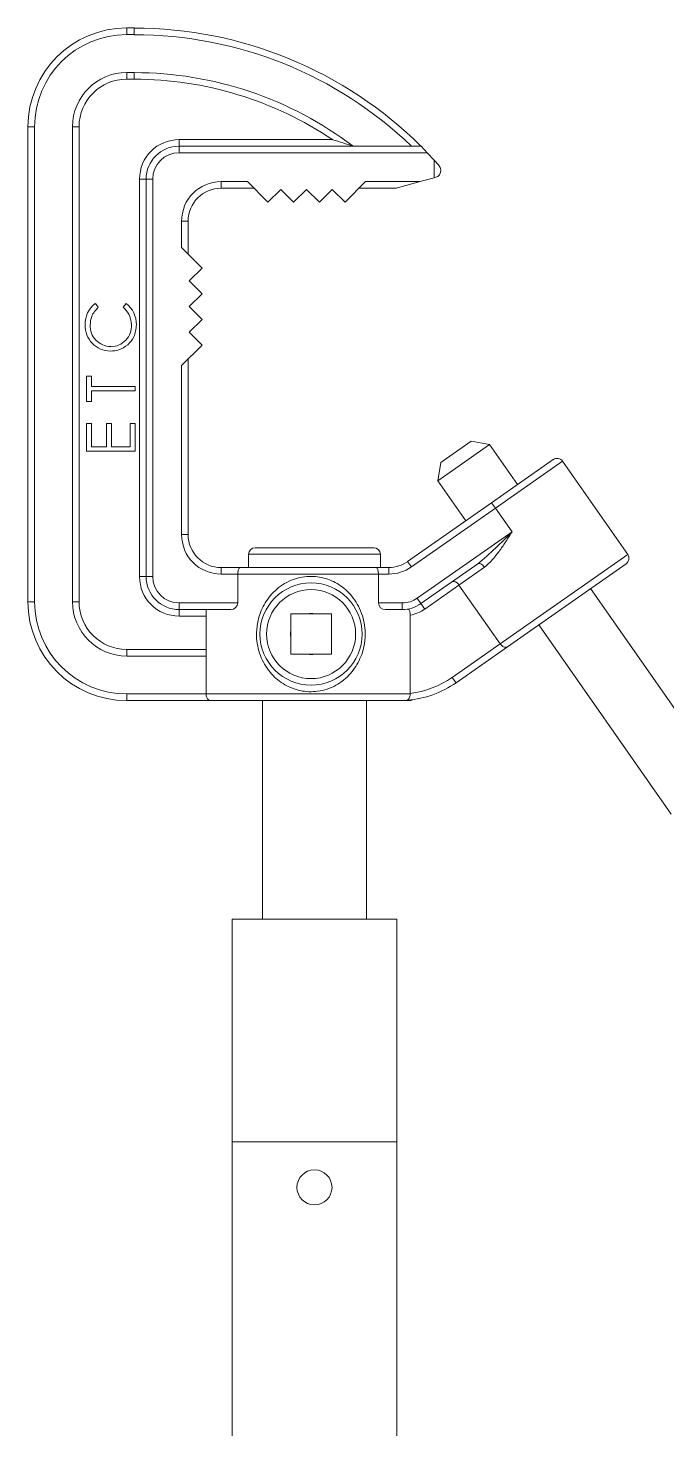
# Model space of a CAD drawing. Extents: x 8 to 113, y 2 to 87.
# Drawn here: x 14.37 to 19.22, y 42.82 to 53.45 of the extents above; entities that cross this region are included whole.
import ezdxf

# ---------------------------------------------------------------- set-up
doc = ezdxf.new("R2010")
doc.units = 0
doc.header["$MEASUREMENT"] = 0
doc.layers.add('OBJECT', color=7, linetype='CONTINUOUS')

msp = doc.modelspace()

# ---------------------------------------------------------------- linework, layer by layer
at = {"layer": 'OBJECT', "linetype": 'Continuous', "lineweight": 15}
for p, q in [((15.121, 53.401), (15.121, 53.451)), ((15.121, 53.451), (15.178, 53.451)), ((15.178, 53.401), (15.121, 53.401)), ((15.178, 53.401), (15.178, 53.451)), ((15.178, 53.113), (15.121, 53.113)), ((15.121, 53.113), (15.121, 53.063)), ((15.178, 53.063), (15.121, 53.063)), ((15.178, 53.113), (15.178, 53.063)), ((14.371, 49.096), (14.371, 52.701)), ((14.421, 52.701), (14.371, 52.701)), ((14.421, 52.701), (14.421, 49.096)), ((14.709, 52.701), (14.709, 49.096)), ((14.709, 52.701), (14.759, 52.701)), ((14.759, 52.701), (14.759, 49.096)), ((15.518, 52.554), (15.518, 52.604)), ((15.518, 52.604), (16.685, 52.604)), ((15.518, 52.554), (15.518, 52.504)), ((15.518, 52.554), (17.355, 52.554)), ((17.355, 52.554), (17.402, 52.504)), ((17.402, 52.504), (15.518, 52.504)), ((17.402, 52.504), (17.454, 52.448)), ((17.454, 52.314), (17.454, 52.448)), ((17.454, 52.448), (17.491, 52.409)), ((17.468, 52.318), (17.454, 52.314)), ((17.504, 52.374), (17.504, 52.366)), ((15.218, 49.287), (15.218, 52.304)), ((15.268, 52.304), (15.218, 52.304)), ((15.268, 49.287), (15.268, 52.304)), ((15.268, 52.304), (15.318, 52.304)), ((15.318, 52.304), (15.318, 49.287)), ((15.837, 52.285), (16.037, 52.285)), ((15.837, 52.235), (15.837, 52.285)), ((16.087, 52.235), (15.837, 52.235)), ((16.037, 52.285), (16.193, 52.129)), ((16.193, 52.129), (16.291, 52.226)), ((16.291, 52.226), (16.388, 52.129)), ((16.388, 52.129), (16.486, 52.226)), ((16.486, 52.226), (16.583, 52.129)), ((16.583, 52.129), (16.681, 52.226)), ((16.681, 52.226), (16.778, 52.129)), ((16.778, 52.129), (16.934, 52.285)), ((17.162, 52.235), (16.884, 52.235)), ((16.934, 52.285), (17.349, 52.285)), ((17.349, 52.285), (17.175, 52.237)), ((17.454, 52.314), (17.349, 52.285)), ((15.537, 51.785), (15.537, 51.985)), ((15.587, 51.985), (15.537, 51.985)), ((15.587, 51.985), (15.587, 51.735)), ((15.693, 51.629), (15.537, 51.785)), ((15.596, 51.531), (15.693, 51.629)), ((15.693, 51.434), (15.596, 51.531)), ((14.883, 51.36), (14.905, 51.331)), ((15.095, 51.331), (15.117, 51.36)), ((15.596, 51.336), (15.693, 51.434)), ((15.693, 51.239), (15.596, 51.336)), ((15.596, 51.141), (15.693, 51.239)), ((15.537, 50.888), (15.693, 51.044)), ((15.693, 51.044), (15.596, 51.141)), ((15.587, 50.938), (15.587, 49.606)), ((15.537, 49.606), (15.537, 50.888)), ((14.815, 50.615), (14.815, 50.809)), ((14.815, 50.809), (14.853, 50.809)), ((14.853, 50.809), (14.853, 50.729)), ((14.853, 50.729), (15.185, 50.729)), ((15.185, 50.729), (15.185, 50.696)), ((14.853, 50.615), (14.815, 50.615)), ((15.185, 50.696), (14.853, 50.696)), ((14.853, 50.696), (14.853, 50.615)), ((14.815, 50.449), (14.853, 50.449)), ((14.815, 50.24), (14.815, 50.449)), ((14.853, 50.449), (14.853, 50.273)), ((14.966, 50.273), (14.966, 50.449)), ((14.966, 50.449), (15.004, 50.449)), ((15.004, 50.449), (15.004, 50.273)), ((15.147, 50.273), (15.147, 50.449)), ((15.147, 50.449), (15.185, 50.449)), ((15.185, 50.449), (15.185, 50.24)), ((17.506, 50.153), (17.736, 50.314)), ((17.875, 50.289), (17.736, 50.314)), ((15.185, 50.24), (14.815, 50.24)), ((14.853, 50.273), (14.966, 50.273)), ((15.004, 50.273), (15.147, 50.273)), ((17.875, 50.289), (17.482, 50.014)), ((18.088, 49.985), (17.875, 50.289)), ((17.506, 50.153), (17.482, 50.014)), ((17.891, 49.848), (18.359, 50.175)), ((18.429, 50.163), (17.92, 49.807)), ((18.924, 49.455), (18.429, 50.163)), ((17.482, 50.014), (17.695, 49.71)), ((17.253, 49.401), (17.891, 49.848)), ((17.92, 49.807), (17.282, 49.36)), ((17.92, 49.807), (17.891, 49.848)), ((17.92, 49.807), (18.046, 49.627)), ((15.587, 49.606), (15.537, 49.606)), ((17.325, 49.123), (18.046, 49.627)), ((16.046, 49.456), (16.046, 49.356)), ((17.046, 49.456), (16.046, 49.456)), ((16.096, 49.506), (16.996, 49.506)), ((17.046, 49.356), (17.046, 49.456)), ((17.956, 48.777), (18.924, 49.455)), ((15.837, 49.356), (15.837, 49.306)), ((15.837, 49.356), (15.982, 49.356)), ((15.982, 49.356), (17.013, 49.356)), ((17.013, 49.356), (17.11, 49.356)), ((17.11, 49.306), (17.11, 49.356)), ((17.282, 49.36), (17.253, 49.401)), ((17.786, 49.384), (17.354, 49.082)), ((17.836, 49.358), (17.643, 49.223)), ((18.912, 49.385), (18.011, 48.755)), ((15.268, 49.287), (15.218, 49.287)), ((15.268, 49.287), (15.318, 49.287)), ((15.964, 49.306), (15.837, 49.306)), ((15.964, 49.306), (15.964, 49.087)), ((17.031, 49.306), (15.964, 49.306)), ((17.031, 49.087), (17.031, 49.306)), ((17.11, 49.306), (17.031, 49.306)), ((17.643, 49.223), (17.383, 49.041)), ((17.956, 48.777), (17.643, 49.223)), ((19.647, 47.759), (18.641, 49.196)), ((14.421, 49.096), (14.371, 49.096)), ((14.709, 49.096), (14.759, 49.096)), ((15.518, 49.037), (15.518, 49.087)), ((15.518, 49.087), (15.964, 49.087)), ((15.91, 49.037), (15.518, 49.037)), ((15.518, 49.037), (15.518, 48.987)), ((15.723, 48.684), (15.723, 49.037)), ((17.031, 49.087), (17.211, 49.087)), ((17.211, 49.037), (17.085, 49.037)), ((17.211, 49.087), (17.211, 49.037)), ((17.325, 49.123), (17.354, 49.082)), ((17.383, 49.041), (17.354, 49.082)), ((15.723, 48.987), (15.518, 48.987)), ((16.674, 49.005), (16.366, 49.005)), ((16.366, 49.005), (16.366, 48.697)), ((16.674, 48.697), (16.674, 49.005)), ((17.272, 48.993), (17.272, 48.4)), ((18.248, 48.92), (19.254, 47.483)), ((15.121, 48.684), (15.121, 48.734)), ((15.121, 48.734), (15.723, 48.734)), ((17.592, 48.522), (17.956, 48.777)), ((18.011, 48.755), (17.621, 48.481)), ((15.121, 48.684), (15.723, 48.684)), ((15.723, 48.396), (15.723, 48.684)), ((16.366, 48.697), (16.674, 48.697)), ((17.621, 48.481), (17.592, 48.522)), ((15.121, 48.396), (15.121, 48.346)), ((15.121, 48.396), (15.723, 48.396)), ((15.723, 48.396), (17.272, 48.396)), ((15.759, 48.346), (15.121, 48.346)), ((17.266, 48.346), (15.759, 48.346)), ((16.151, 48.346), (16.151, 46.686)), ((16.941, 46.686), (16.941, 48.346)), ((17.171, 46.686), (15.921, 46.686)), ((15.921, 46.686), (15.921, 44.998)), ((17.171, 46.686), (17.171, 44.998)), ((15.921, 44.998), (15.921, 36.025)), ((17.171, 44.998), (15.921, 44.998)), ((17.171, 44.998), (17.171, 36.025))]:
    msp.add_line(p, q, dxfattribs=at)
at = {"layer": 'OBJECT', "linetype": 'Continuous', "lineweight": 15, "flags": 128}
msp.add_lwpolyline([(17.836, 49.358), (17.83, 49.366), (17.823, 49.373), (17.816, 49.378), (17.809, 49.383), (17.802, 49.386), (17.796, 49.387), (17.79, 49.386), (17.786, 49.384)], dxfattribs=at)
at = {"layer": 'OBJECT', "linetype": 'Continuous', "lineweight": 15}
for centre, radius in [((16.52, 48.851), 0.388), ((16.52, 48.851), 0.338), ((16.546, 44.651), 0.133)]:
    msp.add_circle(centre, radius, dxfattribs=at)
for centre, radius, start, end in [((15.121, 52.701), 0.75, 90, 180), ((15.121, 52.701), 0.7, 90, 180), ((15.178, 50.361), 3.089, 45.2072, 90), ((15.178, 50.361), 3.039, 46.1647, 90), ((15.121, 52.701), 0.412, 90, 180), ((15.121, 52.701), 0.362, 90, 180), ((15.178, 50.361), 2.751, 52.8291, 90), ((15.178, 50.361), 2.701, 56.1083, 90), ((15.518, 52.304), 0.3, 90, 180), ((15.518, 52.304), 0.25, 90, 180), ((15.013, 47.12), 5.732, 71.4118, 73.0494), ((15.518, 52.304), 0.2, 90, 180), ((17.454, 52.366), 0.05, 285.472, 0), ((17.454, 52.374), 0.05, 0, 43.1786), ((15.837, 51.985), 0.3, 90, 180), ((15.837, 51.985), 0.25, 90, 180), ((17.162, 52.285), 0.05, 270, 285.472), ((15, 51.204), 0.195, 127.1156, 181.6639), ((15, 51.204), 0.194, 358.31, 53.1622), ((14.997, 51.191), 0.192, 177.8052, 270.2204), ((15, 51.19), 0.157, 177.6874, 269.8501), ((14.999, 51.19), 0.158, 270.4152, 3.1152), ((18.388, 50.134), 0.05, 35, 125), ((15.837, 49.606), 0.3, 180, 270), ((15.837, 49.606), 0.25, 180, 270), ((15.992, 51.563), 2.822, 309.4588, 316.6912), ((16.096, 49.456), 0.05, 90, 180), ((16.996, 49.456), 0.05, 0, 90), ((18.883, 49.426), 0.05, 305, 35), ((17.11, 49.606), 0.25, 270, 305), ((17.11, 49.606), 0.3, 270, 305), ((15.518, 49.287), 0.3, 180, 270), ((15.518, 49.287), 0.25, 180, 270), ((15.518, 49.287), 0.2, 180, 270), ((15.121, 49.096), 0.75, 180, 270), ((15.121, 49.096), 0.7, 180, 270), ((15.121, 49.096), 0.412, 180, 270), ((15.121, 49.096), 0.362, 180, 270), ((15.911, 49.09), 0.0529, 269.6103, 356.8781), ((17.084, 49.089), 0.0523, 182.5149, 270.9967), ((17.211, 49.287), 0.2, 270, 305), ((17.211, 49.287), 0.25, 270, 305), ((17.211, 49.287), 0.3, 281.8148, 305), ((16.52, 48.851), 0.156, 80.8155, 99.1845), ((16.52, 48.851), 0.156, 170.8155, 189.1845), ((16.52, 48.851), 0.156, 350.8155, 9.1845), ((16.52, 48.851), 0.156, 260.8155, 279.1845), ((17.191, 49.096), 0.7, 276.6779, 305), ((17.191, 49.096), 0.75, 274.6702, 305), ((17.266, 48.396), 0.05, 270, 298.6118)]:
    msp.add_arc(centre, radius, start, end, dxfattribs=at)
for points, knots in [([(14.905, 51.331), (14.885, 51.309), (14.849, 51.271), (14.845, 51.219), (14.843, 51.196)], [0, 0, 0, 0, 0.558387, 1, 1, 1, 1]), ([(15.156, 51.199), (15.153, 51.227), (15.146, 51.278), (15.11, 51.315), (15.095, 51.331)], [0, 0, 0, 0, 0.558772, 1, 1, 1, 1]), ([(15.194, 51.199), (15.191, 51.166), (15.186, 51.108), (15.147, 51.065), (15.129, 51.046)], [0, 0, 0, 0, 0.559804, 1, 1, 1, 1]), ([(15.129, 51.046), (15.107, 51.031), (15.067, 51.003), (15.019, 51), (14.998, 50.999)], [0, 0, 0, 0, 0.55902, 1, 1, 1, 1]), ([(18.046, 49.627), (18.045, 49.627), (18.034, 49.609), (18.008, 49.567), (17.966, 49.503), (17.921, 49.443), (17.879, 49.393), (17.85, 49.37), (17.836, 49.358)], [0, 0, 0, 0, 0.002751, 0.176457, 0.410878, 0.64944, 0.822593, 1, 1, 1, 1]), ([(15.964, 49.306), (15.964, 49.311), (15.964, 49.322), (15.967, 49.336), (15.971, 49.348), (15.977, 49.354), (15.981, 49.356), (15.982, 49.356), (15.982, 49.356)], [0, 0, 0, 0, 0.197775, 0.395366, 0.598087, 0.812874, 0.995764, 1, 1, 1, 1]), ([(17.031, 49.306), (17.031, 49.311), (17.031, 49.322), (17.028, 49.336), (17.024, 49.348), (17.018, 49.354), (17.014, 49.356), (17.013, 49.356), (17.013, 49.356)], [0, 0, 0, 0, 0.197775, 0.395366, 0.598087, 0.812874, 0.995764, 1, 1, 1, 1]), ([(16.106, 48.851), (16.108, 48.886), (16.114, 48.964), (16.16, 49.079), (16.228, 49.168), (16.303, 49.226), (16.367, 49.26), (16.435, 49.281), (16.524, 49.293), (16.634, 49.278), (16.751, 49.221), (16.831, 49.143), (16.882, 49.062), (16.911, 48.992), (16.928, 48.917), (16.932, 48.853), (16.926, 48.766), (16.898, 48.662), (16.836, 48.565), (16.77, 48.501), (16.71, 48.461), (16.642, 48.431), (16.552, 48.41), (16.438, 48.414), (16.316, 48.462), (16.212, 48.547), (16.148, 48.647), (16.117, 48.742), (16.107, 48.803), (16.106, 48.84), (16.106, 48.851)], [0, 0, 0, 0, 0.038557, 0.086259, 0.13774, 0.164848, 0.19284, 0.21832, 0.244777, 0.291561, 0.338408, 0.390219, 0.418636, 0.447907, 0.475254, 0.503564, 0.519256, 0.571194, 0.622135, 0.649326, 0.677297, 0.704216, 0.732173, 0.78088, 0.827066, 0.87637, 0.931346, 0.959206, 0.987982, 1, 1, 1, 1]), ([(17.643, 49.223), (17.64, 49.227), (17.634, 49.235), (17.623, 49.244), (17.611, 49.249), (17.599, 49.251), (17.592, 49.249), (17.589, 49.247), (17.589, 49.247)], [0, 0, 0, 0, 0.175269, 0.350112, 0.535651, 0.748678, 0.996491, 1, 1, 1, 1]), ([(17.272, 48.993), (17.272, 48.998), (17.272, 49.009), (17.269, 49.023), (17.265, 49.034), (17.259, 49.04), (17.255, 49.04), (17.253, 49.04)], [0, 0, 0, 0, 0.198058, 0.396397, 0.589175, 0.783034, 1, 1, 1, 1]), ([(18.011, 48.755), (18.011, 48.755), (18.008, 48.752), (18, 48.75), (17.988, 48.751), (17.976, 48.757), (17.965, 48.765), (17.959, 48.773), (17.956, 48.777)], [0, 0, 0, 0, 0.003391, 0.262707, 0.472042, 0.654492, 0.827049, 1, 1, 1, 1]), ([(15.723, 48.396), (15.723, 48.391), (15.724, 48.381), (15.728, 48.368), (15.735, 48.357), (15.745, 48.349), (15.754, 48.346), (15.759, 48.346), (15.759, 48.346), (15.759, 48.346)], [0, 0, 0, 0, 0.165078, 0.3297, 0.505293, 0.712023, 0.958589, 0.996741, 1, 1, 1, 1]), ([(17.252, 48.348), (17.251, 48.348), (17.25, 48.348), (17.252, 48.349), (17.258, 48.354), (17.265, 48.363), (17.271, 48.377), (17.272, 48.389), (17.272, 48.395), (17.272, 48.396)], [0, 0, 0, 0, 0.060686, 0.121036, 0.287633, 0.556104, 0.771111, 0.956549, 1, 1, 1, 1])]:
    msp.add_open_spline(points, degree=3, knots=knots, dxfattribs=at)
msp.add_open_spline([(17.272, 48.396), (17.272, 48.4)], degree=1, dxfattribs=at)

doc.saveas('drawing.dxf')
